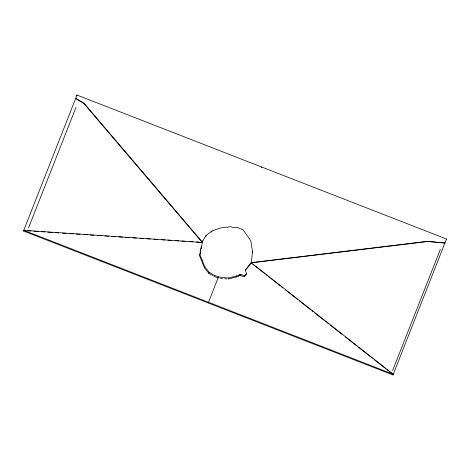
<?xml version="1.0" encoding="UTF-8"?>
<svg xmlns="http://www.w3.org/2000/svg" width="470" height="470" viewBox="0 0 470 470"><rect width="100%" height="100%" fill="white"/><g stroke="black" fill="none" stroke-linecap="round" stroke-linejoin="round"><path stroke-width="0.7" d="M200.132 252.155L202.811 240.799L206.254 235.235L212.011 231.017L220.007 228.067L226.434 227.016L227.662 227.492L228.72 226.781L231.34 226.804L233.302 227.568L237.221 227.339L243.243 229.953L250.792 240.793L252.484 251.567L251.403 262.33L251.033 263.394L246.198 269.369M200.044 254.117L200.561 249.787M201.16 248.042L201.454 246.644M23.5 230.976L77.01 95.063L446.5 239.024L392.99 374.937L23.5 230.976L23.735 230.294L202.323 242.45L83.948 103.523L75.699 98.377L84.024 103.3L202.4 242.22M76.769 95.745L77.01 95.063M202.447 241.856L202.811 240.799M201.019 248.742L201.389 247.684M205.883 236.292L206.254 235.235M200.414 253.06L199.492 255.521L201.695 260.985L202.065 259.928M211.641 232.08L212.011 231.017M199.862 254.458L204.744 266.584L204.374 267.642L208.856 273.364L212.834 275.673M208.856 273.364L209.226 272.306L204.744 266.584M209.226 272.306L214.338 275.267L213.968 276.331L218.297 278.017L218.667 276.953L228.596 278.046L238.971 275.255L239.148 274.803L240.611 274.28L244.288 275.714L246.133 274.345L246.403 273.652L245.369 269.88L251.403 262.33M208.245 302.956L218.168 277.694M261.514 167.725L261.755 167.044M228.226 279.104L228.596 278.046M236.24 276.953L236.61 275.89M239.148 274.803L238.601 276.319L228.89 278.927M239.265 275.69L240.241 275.338L240.611 274.28M245.317 270.456L245.687 269.392M252.114 252.625L252.484 251.567M243.924 276.777L244.288 275.714M246.403 273.652L245.763 275.408L244.382 276.43M428.164 241.463L444.92 243.037L428.164 241.463L251.086 262.877M392.99 374.937L393.231 374.255L251.162 262.648L428.24 241.233M446.265 239.706L446.5 239.024M28.482 227.962L75.981 107.383M392.615 370.577L440.366 249.359M27.319 230.764L30.979 231.011M33.91 231.205L38.305 231.499M41.231 231.692L44.891 231.939M47.823 232.133L52.217 232.427M55.143 232.621L58.803 232.867M62.469 233.114L66.129 233.355M69.055 233.549L73.449 233.843M76.381 234.042L80.041 234.283M83.701 234.53L87.361 234.771M90.293 234.971L93.953 235.212M97.613 235.458L101.273 235.699M104.933 235.946L108.599 236.193M111.525 236.387L115.185 236.633M118.845 236.874L122.511 237.121M125.437 237.315L129.832 237.609M132.763 237.802L136.423 238.049M140.084 238.29L143.744 238.537M146.675 238.731L150.335 238.977M153.996 239.218L157.656 239.465M161.316 239.712L164.976 239.953M167.907 240.152L171.568 240.393M175.228 240.64L178.894 240.881M181.82 241.081L185.48 241.322M189.14 241.568L192.806 241.809M196.466 242.056L200.126 242.303M220.424 278.252L222.551 278.481M224.678 278.716L226.804 278.951M240.241 275.338L243.307 276.536M214.338 275.267L218.667 276.953M23.735 230.294L393.231 374.255M252.807 264.234L253.959 265.139M255.686 266.49L264.886 273.722M266.038 274.627L267.189 275.526M268.341 276.43L269.492 277.335M270.638 278.24L280.42 285.919M281.565 286.823L282.717 287.728M285.596 289.99L297.675 299.478M299.396 300.835L310.899 309.871M312.051 310.776L313.202 311.675M314.929 313.032L324.13 320.264M325.281 321.169L326.433 322.068M327.584 322.972L328.73 323.877M330.457 325.234L341.96 334.27M345.415 336.978L356.918 346.02M358.639 347.371L370.143 356.413M371.294 357.318L372.446 358.216M374.173 359.573L385.676 368.609M386.822 369.514L387.973 370.419M389.125 371.323L393.149 374.484M201.965 261.655L204.103 266.978"/></g></svg>
